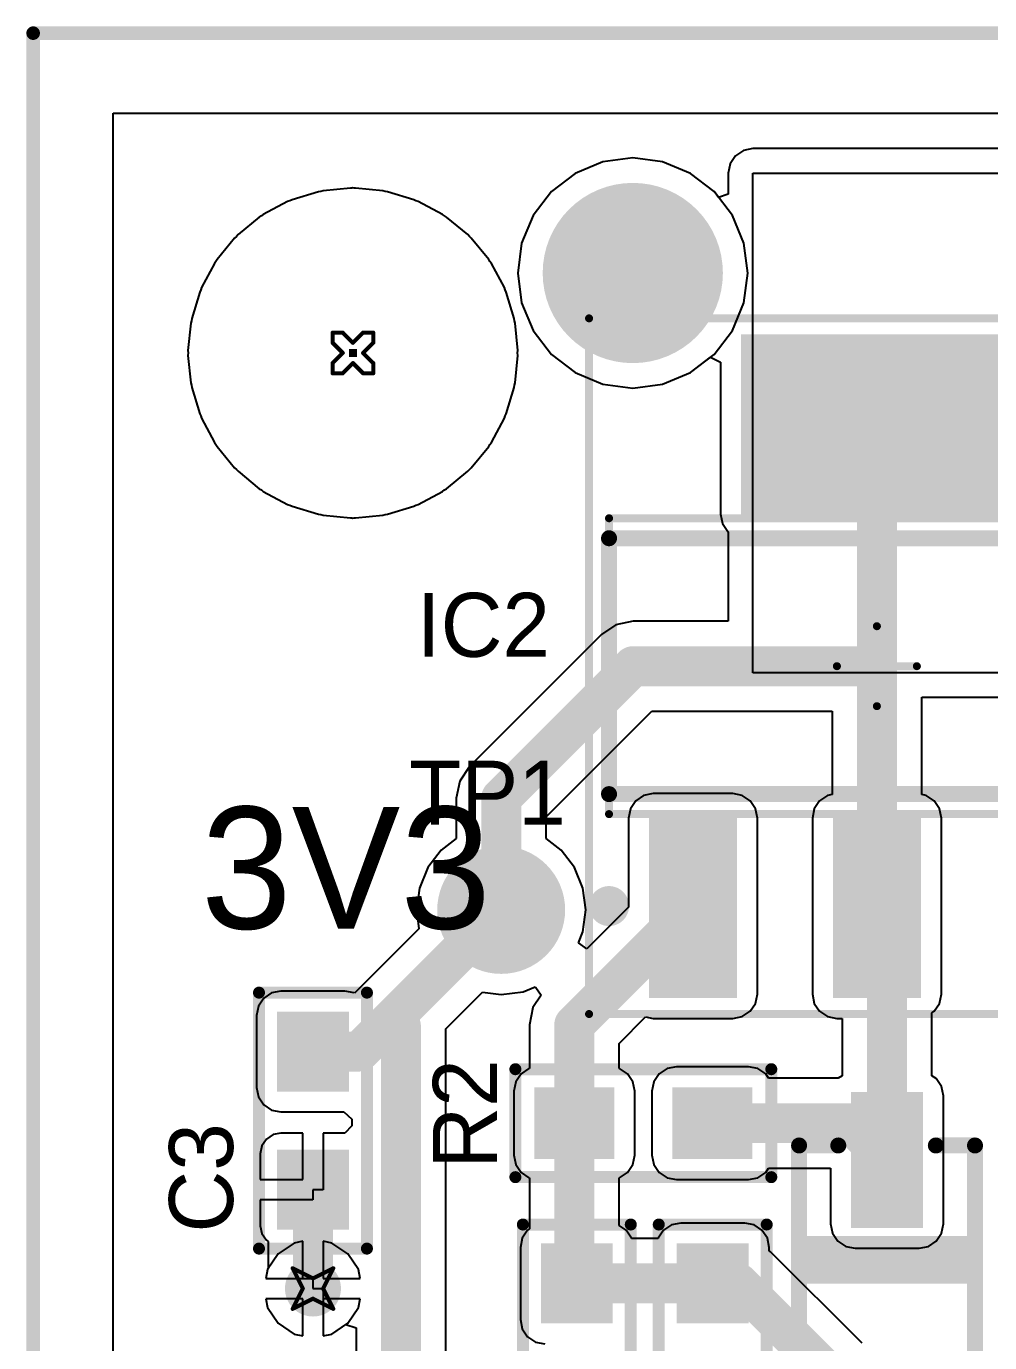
# Model space of a CAD drawing. Header units: millimetres. Extents: x 21 to 336, y 20 to 129.
# Drawn here: x 24.92 to 36.96, y 66.62 to 83.09 of the extents above; entities that cross this region are included whole.
import ezdxf

# ---------------------------------------------------------------- set-up
doc = ezdxf.new("R2010")
doc.units = ezdxf.units.MM
for name, color, linetype in [('BottomLayer', 5, 'Continuous'), ('BottomSolder', 6, 'Continuous'), ('DrillDrawing', 1, 'Continuous'), ('KeepOutLayer', 6, 'Continuous'), ('Mechanical13', 56, 'Continuous'), ('Mechanical15', 56, 'Continuous'), ('MultiLayer', 9, 'Continuous'), ('TopLayer', 1, 'Continuous'), ('TopOverlay', 2, 'Continuous'), ('TopPaste', 8, 'Continuous'), ('TopSolder', 216, 'Continuous')]:
    doc.layers.add(name, color=color, linetype=linetype)

# ---------------------------------------------------------------- blocks, each defined once
blk = doc.blocks.new('SMD_RC0603_5')
at = {"layer": 'TopLayer'}
for points in [[(-1.314, -0.4), (-0.414, -0.4), (-1.314, 0.4), (-0.414, 0.4)], [(0.414, -0.4), (1.314, -0.4), (0.414, 0.4), (1.314, 0.4)]]:
    blk.add_solid(points, dxfattribs=at)
at = {"layer": 'TopOverlay', "const_width": 0.15}
for points in [[(-1.6, 0.675), (1.6, 0.675)], [(-1.6, 0.675), (-1.6, -0.675)], [(1.6, 0.675), (1.6, -0.675)], [(-1.6, -0.675), (1.6, -0.675)]]:
    blk.add_lwpolyline(points, dxfattribs=at)
at = {"layer": 'TopOverlay', "const_width": 0.075}
for points in [[(-1.638, 0.675, 1), (-1.563, 0.675, 1)], [(-1.638, 0.675, 1), (-1.563, 0.675, 1)], [(1.563, 0.675, 1), (1.638, 0.675, 1)], [(1.563, 0.675, 1), (1.638, 0.675, 1)], [(-1.638, -0.675, 1), (-1.563, -0.675, 1)], [(-1.638, -0.675, 1), (-1.563, -0.675, 1)], [(1.563, -0.675, 1), (1.638, -0.675, 1)], [(1.563, -0.675, 1), (1.638, -0.675, 1)]]:
    blk.add_lwpolyline(points, format="xyb", close=True, dxfattribs=at)
at = {"layer": 'TopPaste'}
for points in [[(-1.314, -0.4), (-0.414, -0.4), (-1.314, 0.4), (-0.414, 0.4)], [(0.414, -0.4), (1.314, -0.4), (0.414, 0.4), (1.314, 0.4)]]:
    blk.add_solid(points, dxfattribs=at)
at = {"layer": 'TopSolder'}
for points in [[(-1.364, -0.45), (-0.364, -0.45), (-1.364, 0.45), (-0.364, 0.45)], [(0.364, -0.45), (1.364, -0.45), (0.364, 0.45), (1.364, 0.45)]]:
    blk.add_solid(points, dxfattribs=at)
blk = doc.blocks.new('SMD_RC0603_8')
at = {"layer": 'TopLayer'}
for points in [[(-1.314, -0.4), (-0.414, -0.4), (-1.314, 0.4), (-0.414, 0.4)], [(0.414, -0.4), (1.314, -0.4), (0.414, 0.4), (1.314, 0.4)]]:
    blk.add_solid(points, dxfattribs=at)
at = {"layer": 'TopOverlay', "const_width": 0.15}
for points in [[(-1.6, 0.675), (1.6, 0.675)], [(-1.6, 0.675), (-1.6, -0.675)], [(1.6, 0.675), (1.6, -0.675)], [(-1.6, -0.675), (1.6, -0.675)]]:
    blk.add_lwpolyline(points, dxfattribs=at)
at = {"layer": 'TopOverlay', "const_width": 0.075}
for points in [[(-1.638, 0.675, 1), (-1.563, 0.675, 1)], [(-1.638, 0.675, 1), (-1.563, 0.675, 1)], [(1.563, 0.675, 1), (1.638, 0.675, 1)], [(1.563, 0.675, 1), (1.638, 0.675, 1)], [(-1.638, -0.675, 1), (-1.563, -0.675, 1)], [(-1.638, -0.675, 1), (-1.563, -0.675, 1)], [(1.563, -0.675, 1), (1.638, -0.675, 1)], [(1.563, -0.675, 1), (1.638, -0.675, 1)]]:
    blk.add_lwpolyline(points, format="xyb", close=True, dxfattribs=at)
at = {"layer": 'TopPaste'}
for points in [[(-1.314, -0.4), (-0.414, -0.4), (-1.314, 0.4), (-0.414, 0.4)], [(0.414, -0.4), (1.314, -0.4), (0.414, 0.4), (1.314, 0.4)]]:
    blk.add_solid(points, dxfattribs=at)
at = {"layer": 'TopSolder'}
for points in [[(-1.364, -0.45), (-0.364, -0.45), (-1.364, 0.45), (-0.364, 0.45)], [(0.364, -0.45), (1.364, -0.45), (0.364, 0.45), (1.364, 0.45)]]:
    blk.add_solid(points, dxfattribs=at)
blk = doc.blocks.new('SOD_123_17')
at = {"layer": 'TopLayer'}
for points in [[(-2.5, -0.4), (-0.9, -0.4), (-2.5, 0.4), (-0.9, 0.4)], [(0.9, -0.4), (2.5, -0.4), (0.9, 0.4), (2.5, 0.4)]]:
    blk.add_solid(points, dxfattribs=at)
at = {"layer": 'TopOverlay', "const_width": 0.2}
for points in [[(-1.905, 1.1), (1.88, 1.1)], [(-1.905, 1.1), (-1.905, 0.61)], [(1.88, 1.1), (1.88, 0.61)], [(-1.905, -0.61), (-1.905, -1.1)], [(1.88, -0.61), (1.88, -1.1)], [(-1.905, -1.1), (1.88, -1.1)]]:
    blk.add_lwpolyline(points, dxfattribs=at)
at = {"layer": 'TopOverlay', "const_width": 0.1}
for points in [[(-1.955, 1.1, 1), (-1.855, 1.1, 1)], [(-1.955, 1.1, 1), (-1.855, 1.1, 1)], [(1.83, 1.1, 1), (1.93, 1.1, 1)], [(1.83, 1.1, 1), (1.93, 1.1, 1)], [(-1.955, 0.61, 1), (-1.855, 0.61, 1)], [(1.83, 0.61, 1), (1.93, 0.61, 1)], [(-1.955, -0.61, 1), (-1.855, -0.61, 1)], [(1.83, -0.61, 1), (1.93, -0.61, 1)], [(-1.955, -1.1, 1), (-1.855, -1.1, 1)], [(-1.955, -1.1, 1), (-1.855, -1.1, 1)], [(1.83, -1.1, 1), (1.93, -1.1, 1)], [(1.83, -1.1, 1), (1.93, -1.1, 1)]]:
    blk.add_lwpolyline(points, format="xyb", close=True, dxfattribs=at)
at = {"layer": 'TopOverlay'}
blk.add_solid([(0.15, -1.1), (0.75, -1.1), (0.15, 1.1), (0.75, 1.1)], dxfattribs=at)
at = {"layer": 'TopPaste'}
for points in [[(-2.5, -0.4), (-0.9, -0.4), (-2.5, 0.4), (-0.9, 0.4)], [(0.9, -0.4), (2.5, -0.4), (0.9, 0.4), (2.5, 0.4)]]:
    blk.add_solid(points, dxfattribs=at)
at = {"layer": 'TopSolder'}
for points in [[(-2.55, -0.45), (-0.85, -0.45), (-2.55, 0.45), (-0.85, 0.45)], [(0.85, -0.45), (2.55, -0.45), (0.85, 0.45), (2.55, 0.45)]]:
    blk.add_solid(points, dxfattribs=at)
blk = doc.blocks.new('SOT_223_19')
at = {"layer": 'Mechanical13', "const_width": 0.1}
for points in [[(-1.85, 3.35), (1.85, 3.35)], [(-1.85, 3.35), (-1.85, -3.35)], [(1.85, 3.35), (1.85, -3.35)], [(-1.85, -3.35), (1.85, -3.35)]]:
    blk.add_lwpolyline(points, dxfattribs=at)
at = {"layer": 'Mechanical13', "const_width": 0.05}
for points in [[(-1.875, 3.35, 1), (-1.825, 3.35, 1)], [(-1.875, 3.35, 1), (-1.825, 3.35, 1)], [(1.825, 3.35, 1), (1.875, 3.35, 1)], [(1.825, 3.35, 1), (1.875, 3.35, 1)], [(-1.875, -3.35, 1), (-1.825, -3.35, 1)], [(-1.875, -3.35, 1), (-1.825, -3.35, 1)], [(1.825, -3.35, 1), (1.875, -3.35, 1)], [(1.825, -3.35, 1), (1.875, -3.35, 1)]]:
    blk.add_lwpolyline(points, format="xyb", close=True, dxfattribs=at)
at = {"layer": 'Mechanical15', "const_width": 0.1}
for points in [[(-4.35, 3.6), (4.35, 3.6)], [(-4.35, 3.6), (-4.35, -3.6)], [(4.35, 3.6), (4.35, -3.6)], [(0, 0.5), (0, -0.5)], [(-0.5, 0), (0.5, 0)], [(-4.35, -3.6), (4.35, -3.6)]]:
    blk.add_lwpolyline(points, dxfattribs=at)
at = {"layer": 'Mechanical15', "const_width": 0.05}
for points in [[(-4.375, 3.6, 1), (-4.325, 3.6, 1)], [(-4.375, 3.6, 1), (-4.325, 3.6, 1)], [(4.325, 3.6, 1), (4.375, 3.6, 1)], [(4.325, 3.6, 1), (4.375, 3.6, 1)], [(-0.025, 0.5, 1), (0.025, 0.5, 1)], [(-0.525, 0, 1), (-0.475, 0, 1)], [(0.475, 0, 1), (0.525, 0, 1)], [(-0.025, -0.5, 1), (0.025, -0.5, 1)], [(-4.375, -3.6, 1), (-4.325, -3.6, 1)], [(-4.375, -3.6, 1), (-4.325, -3.6, 1)], [(4.325, -3.6, 1), (4.375, -3.6, 1)], [(4.325, -3.6, 1), (4.375, -3.6, 1)]]:
    blk.add_lwpolyline(points, format="xyb", close=True, dxfattribs=at)
at = {"layer": 'TopLayer'}
for points in [[(-1.9, 1.8), (-1.9, 2.8), (-4.1, 1.8), (-4.1, 2.8)], [(4.1, -1.65), (4.1, 1.65), (1.9, -1.65), (1.9, 1.65)], [(-1.9, -0.5), (-1.9, 0.5), (-4.1, -0.5), (-4.1, 0.5)], [(-1.9, -2.8), (-1.9, -1.8), (-4.1, -2.8), (-4.1, -1.8)]]:
    blk.add_solid(points, dxfattribs=at)
at = {"layer": 'TopOverlay'}
for points, const_width in [([(-2.875, 3.35, 1), (-3.125, 3.35, 1)], 0.25), ([(-3.187, 3.35, 1), (-3.063, 3.35, 1)], 0.125), ([(-2.937, 3.35, 1), (-2.812, 3.35, 1)], 0.125), ([(-1.65, 3.35, 1), (-1.55, 3.35, 1)], 0.1), ([(-1.65, 3.35, 1), (-1.55, 3.35, 1)], 0.1), ([(1.55, 3.35, 1), (1.65, 3.35, 1)], 0.1), ([(1.55, 3.35, 1), (1.65, 3.35, 1)], 0.1), ([(-1.65, -3.35, 1), (-1.55, -3.35, 1)], 0.1), ([(-1.65, -3.35, 1), (-1.55, -3.35, 1)], 0.1), ([(1.55, -3.35, 1), (1.65, -3.35, 1)], 0.1), ([(1.55, -3.35, 1), (1.65, -3.35, 1)], 0.1)]:
    blk.add_lwpolyline(points, format="xyb", close=True, dxfattribs=dict(at, const_width=const_width))
at = {"layer": 'TopOverlay', "const_width": 0.2}
for points in [[(-1.6, 3.35), (1.6, 3.35)], [(-1.6, 3.35), (-1.6, -3.35)], [(1.6, 3.35), (1.6, -3.35)], [(-1.6, -3.35), (1.6, -3.35)]]:
    blk.add_lwpolyline(points, dxfattribs=at)
at = {"layer": 'TopPaste'}
for points in [[(-1.9, 1.8), (-1.9, 2.8), (-4.1, 1.8), (-4.1, 2.8)], [(4.1, -1.65), (4.1, 1.65), (1.9, -1.65), (1.9, 1.65)], [(-1.9, -0.5), (-1.9, 0.5), (-4.1, -0.5), (-4.1, 0.5)], [(-1.9, -2.8), (-1.9, -1.8), (-4.1, -2.8), (-4.1, -1.8)]]:
    blk.add_solid(points, dxfattribs=at)
at = {"layer": 'TopSolder'}
for points in [[(-1.85, 1.75), (-1.85, 2.85), (-4.15, 1.75), (-4.15, 2.85)], [(4.15, -1.7), (4.15, 1.7), (1.85, -1.7), (1.85, 1.7)], [(-1.85, -0.55), (-1.85, 0.55), (-4.15, -0.55), (-4.15, 0.55)], [(-1.85, -2.85), (-1.85, -1.75), (-4.15, -2.85), (-4.15, -1.75)]]:
    blk.add_solid(points, dxfattribs=at)
blk = doc.blocks.new('SMD_RC0603_35')
at = {"layer": 'TopLayer'}
for points in [[(-1.314, -0.4), (-0.414, -0.4), (-1.314, 0.4), (-0.414, 0.4)], [(0.414, -0.4), (1.314, -0.4), (0.414, 0.4), (1.314, 0.4)]]:
    blk.add_solid(points, dxfattribs=at)
at = {"layer": 'TopOverlay', "const_width": 0.15}
for points in [[(-1.6, 0.675), (1.6, 0.675)], [(-1.6, -0.675), (-1.6, 0.675)], [(1.6, -0.675), (1.6, 0.675)], [(-1.6, -0.675), (1.6, -0.675)]]:
    blk.add_lwpolyline(points, dxfattribs=at)
at = {"layer": 'TopOverlay', "const_width": 0.075}
for points in [[(-1.638, 0.675, 1), (-1.563, 0.675, 1)], [(-1.638, 0.675, 1), (-1.563, 0.675, 1)], [(1.563, 0.675, 1), (1.638, 0.675, 1)], [(1.563, 0.675, 1), (1.638, 0.675, 1)], [(-1.638, -0.675, 1), (-1.563, -0.675, 1)], [(-1.638, -0.675, 1), (-1.563, -0.675, 1)], [(1.563, -0.675, 1), (1.638, -0.675, 1)], [(1.563, -0.675, 1), (1.638, -0.675, 1)]]:
    blk.add_lwpolyline(points, format="xyb", close=True, dxfattribs=at)
at = {"layer": 'TopPaste'}
for points in [[(-1.314, -0.4), (-0.414, -0.4), (-1.314, 0.4), (-0.414, 0.4)], [(0.414, -0.4), (1.314, -0.4), (0.414, 0.4), (1.314, 0.4)]]:
    blk.add_solid(points, dxfattribs=at)
at = {"layer": 'TopSolder'}
for points in [[(-1.364, -0.45), (-0.364, -0.45), (-1.364, 0.45), (-0.364, 0.45)], [(0.364, -0.45), (1.364, -0.45), (0.364, 0.45), (1.364, 0.45)]]:
    blk.add_solid(points, dxfattribs=at)
blk = doc.blocks.new('SMD_RC0603_37')
at = {"layer": 'TopLayer'}
for points in [[(-1.314, -0.4), (-0.414, -0.4), (-1.314, 0.4), (-0.414, 0.4)], [(0.414, -0.4), (1.314, -0.4), (0.414, 0.4), (1.314, 0.4)]]:
    blk.add_solid(points, dxfattribs=at)
at = {"layer": 'TopOverlay', "const_width": 0.15}
for points in [[(-1.6, 0.675), (1.6, 0.675)], [(-1.6, 0.675), (-1.6, -0.675)], [(1.6, 0.675), (1.6, -0.675)], [(-1.6, -0.675), (1.6, -0.675)]]:
    blk.add_lwpolyline(points, dxfattribs=at)
at = {"layer": 'TopOverlay', "const_width": 0.075}
for points in [[(-1.638, 0.675, 1), (-1.563, 0.675, 1)], [(-1.638, 0.675, 1), (-1.563, 0.675, 1)], [(1.563, 0.675, 1), (1.638, 0.675, 1)], [(1.563, 0.675, 1), (1.638, 0.675, 1)], [(-1.638, -0.675, 1), (-1.563, -0.675, 1)], [(-1.638, -0.675, 1), (-1.563, -0.675, 1)], [(1.563, -0.675, 1), (1.638, -0.675, 1)], [(1.563, -0.675, 1), (1.638, -0.675, 1)]]:
    blk.add_lwpolyline(points, format="xyb", close=True, dxfattribs=at)
at = {"layer": 'TopPaste'}
for points in [[(-1.314, -0.4), (-0.414, -0.4), (-1.314, 0.4), (-0.414, 0.4)], [(0.414, -0.4), (1.314, -0.4), (0.414, 0.4), (1.314, 0.4)]]:
    blk.add_solid(points, dxfattribs=at)
at = {"layer": 'TopSolder'}
for points in [[(-1.364, -0.45), (-0.364, -0.45), (-1.364, 0.45), (-0.364, 0.45)], [(0.364, -0.45), (1.364, -0.45), (0.364, 0.45), (1.364, 0.45)]]:
    blk.add_solid(points, dxfattribs=at)
blk = doc.blocks.new('TEST_PAD_1_5___51')
at = {"layer": 'TopLayer', "const_width": 0.75}
blk.add_lwpolyline([(-0.375, 0, 1), (0.375, 0, 1)], format="xyb", close=True, dxfattribs=at)
at = {"layer": 'TopPaste', "const_width": 0.75}
blk.add_lwpolyline([(-0.375, 0, 1), (0.375, 0, 1)], format="xyb", close=True, dxfattribs=at)
at = {"layer": 'TopSolder', "const_width": 0.8}
blk.add_lwpolyline([(-0.4, 0, 1), (0.4, 0, 1)], format="xyb", close=True, dxfattribs=at)

msp = doc.modelspace()

# ---------------------------------------------------------------- linework, layer by layer
at = {"layer": 'BottomLayer'}
for p, q in [((26, 26), (26, 82)), ((26, 82), (75, 82)), ((32.127, 81.39), (31.78, 81.246)), ((32.5, 81.439), (32.127, 81.39)), ((32.873, 81.39), (32.5, 81.439)), ((33.22, 81.246), (32.873, 81.39)), ((31.78, 81.246), (31.482, 81.018)), ((33.518, 81.018), (33.22, 81.246)), ((28.568, 81.017), (28.238, 80.917)), ((28.598, 81.02), (28.568, 81.017)), ((28.627, 81.029), (28.598, 81.02)), ((28.97, 81.063), (28.627, 81.029)), ((28.985, 81.061), (28.97, 81.063)), ((29, 81.064), (28.985, 81.061)), ((29.015, 81.061), (29, 81.064)), ((29.03, 81.063), (29.015, 81.061)), ((29.373, 81.029), (29.03, 81.063)), ((29.402, 81.02), (29.373, 81.029)), ((29.432, 81.017), (29.402, 81.02)), ((29.762, 80.917), (29.432, 81.017)), ((31.482, 81.018), (31.254, 80.72)), ((33.746, 80.72), (33.518, 81.018)), ((28.183, 80.894), (27.879, 80.732)), ((28.212, 80.903), (28.183, 80.894)), ((28.238, 80.917), (28.212, 80.903)), ((29.788, 80.903), (29.762, 80.917)), ((29.817, 80.894), (29.788, 80.903)), ((30.121, 80.732), (29.817, 80.894)), ((27.829, 80.699), (27.563, 80.48)), ((27.856, 80.713), (27.829, 80.699)), ((27.879, 80.732), (27.856, 80.713)), ((30.144, 80.713), (30.121, 80.732)), ((30.171, 80.699), (30.144, 80.713)), ((30.437, 80.48), (30.171, 80.699)), ((31.254, 80.72), (31.11, 80.373)), ((33.89, 80.373), (33.746, 80.72)), ((27.52, 80.437), (27.301, 80.171)), ((27.543, 80.457), (27.52, 80.437)), ((27.563, 80.48), (27.543, 80.457)), ((30.457, 80.457), (30.437, 80.48)), ((30.48, 80.437), (30.457, 80.457)), ((30.699, 80.171), (30.48, 80.437)), ((31.11, 80.373), (31.061, 80)), ((33.939, 80), (33.89, 80.373)), ((27.301, 80.171), (27.287, 80.144)), ((30.713, 80.144), (30.699, 80.171)), ((27.268, 80.121), (27.106, 79.817)), ((27.287, 80.144), (27.268, 80.121)), ((30.732, 80.121), (30.713, 80.144)), ((30.894, 79.817), (30.732, 80.121)), ((31.061, 80), (31.11, 79.627)), ((33.89, 79.627), (33.939, 80)), ((27.083, 79.762), (26.983, 79.432)), ((27.097, 79.788), (27.083, 79.762)), ((27.106, 79.817), (27.097, 79.788)), ((30.903, 79.788), (30.894, 79.817)), ((30.917, 79.762), (30.903, 79.788)), ((31.017, 79.432), (30.917, 79.762)), ((31.11, 79.627), (31.254, 79.28)), ((33.746, 79.28), (33.89, 79.627)), ((26.971, 79.373), (26.937, 79.03)), ((26.98, 79.402), (26.971, 79.373)), ((26.983, 79.432), (26.98, 79.402)), ((31.02, 79.402), (31.017, 79.432)), ((31.029, 79.373), (31.02, 79.402)), ((31.063, 79.03), (31.029, 79.373)), ((31.254, 79.28), (31.482, 78.982)), ((33.518, 78.982), (33.746, 79.28)), ((26.937, 79.03), (26.94, 79)), ((31.06, 79), (31.063, 79.03)), ((26.94, 79), (26.937, 78.97)), ((26.937, 78.97), (26.971, 78.627)), ((31.029, 78.627), (31.063, 78.97)), ((31.063, 78.97), (31.06, 79)), ((31.482, 78.982), (31.78, 78.754)), ((33.22, 78.754), (33.518, 78.982)), ((31.78, 78.754), (32.127, 78.61)), ((32.873, 78.61), (33.22, 78.754)), ((26.971, 78.627), (26.98, 78.598)), ((26.98, 78.598), (26.983, 78.568)), ((26.983, 78.568), (27.083, 78.238)), ((30.917, 78.238), (31.017, 78.568)), ((31.017, 78.568), (31.02, 78.598)), ((31.02, 78.598), (31.029, 78.627)), ((32.127, 78.61), (32.5, 78.561)), ((32.5, 78.561), (32.873, 78.61)), ((27.083, 78.238), (27.097, 78.212)), ((27.097, 78.212), (27.106, 78.183)), ((30.894, 78.183), (30.903, 78.212)), ((30.903, 78.212), (30.917, 78.238)), ((27.106, 78.183), (27.268, 77.879)), ((30.732, 77.879), (30.894, 78.183)), ((27.268, 77.879), (27.287, 77.856)), ((30.713, 77.856), (30.732, 77.879)), ((27.287, 77.856), (27.301, 77.829)), ((27.301, 77.829), (27.52, 77.563)), ((30.48, 77.563), (30.699, 77.829)), ((30.699, 77.829), (30.713, 77.856)), ((27.52, 77.563), (27.543, 77.543)), ((27.543, 77.543), (27.563, 77.52)), ((30.437, 77.52), (30.457, 77.543)), ((30.457, 77.543), (30.48, 77.563)), ((27.563, 77.52), (27.829, 77.301)), ((30.171, 77.301), (30.437, 77.52)), ((27.829, 77.301), (27.856, 77.287)), ((27.856, 77.287), (27.879, 77.268)), ((27.879, 77.268), (28.183, 77.106)), ((29.817, 77.106), (30.121, 77.268)), ((30.121, 77.268), (30.144, 77.287)), ((30.144, 77.287), (30.171, 77.301)), ((28.183, 77.106), (28.212, 77.097)), ((28.212, 77.097), (28.238, 77.083)), ((28.238, 77.083), (28.568, 76.983)), ((29.432, 76.983), (29.762, 77.083)), ((29.762, 77.083), (29.788, 77.097)), ((29.788, 77.097), (29.817, 77.106)), ((28.568, 76.983), (28.598, 76.98)), ((28.598, 76.98), (28.627, 76.971)), ((28.627, 76.971), (28.97, 76.937)), ((28.97, 76.937), (28.985, 76.939)), ((28.985, 76.939), (29, 76.936)), ((29, 76.936), (29.015, 76.939)), ((29.015, 76.939), (29.03, 76.937)), ((29.03, 76.937), (29.373, 76.971)), ((29.373, 76.971), (29.402, 76.98)), ((29.402, 76.98), (29.432, 76.983)), ((28.264, 67.869), (28.065, 67.735)), ((28.373, 67.891), (28.264, 67.869)), ((28.373, 67.427), (28.373, 67.891)), ((28.736, 67.869), (28.627, 67.891)), ((28.627, 67.891), (28.627, 67.427)), ((28.935, 67.735), (28.736, 67.869)), ((28.065, 67.735), (27.931, 67.536)), ((29.069, 67.536), (28.935, 67.735)), ((27.931, 67.536), (27.909, 67.427)), ((29.091, 67.427), (29.069, 67.536)), ((27.909, 67.427), (28.373, 67.427)), ((28.627, 67.427), (29.091, 67.427)), ((28.373, 67.173), (27.909, 67.173)), ((27.909, 67.173), (27.931, 67.064)), ((28.373, 66.709), (28.373, 67.173)), ((29.091, 67.173), (28.627, 67.173)), ((28.627, 67.173), (28.627, 66.709)), ((29.069, 67.064), (29.091, 67.173)), ((27.931, 67.064), (28.065, 66.865)), ((28.935, 66.865), (29.069, 67.064)), ((28.065, 66.865), (28.264, 66.731)), ((28.736, 66.731), (28.935, 66.865)), ((28.264, 66.731), (28.373, 66.709)), ((28.627, 66.709), (28.736, 66.731))]:
    msp.add_line(p, q, dxfattribs=at)
at = {"layer": 'BottomLayer', "const_width": 0.35}
msp.add_lwpolyline([(28.325, 67.3, 1), (28.675, 67.3, 1)], format="xyb", close=True, dxfattribs=at)
at = {"layer": 'BottomSolder'}
msp.add_solid([(28.95, 78.95), (29.05, 78.95), (28.95, 79.05), (29.05, 79.05)], dxfattribs=at)
at = {"layer": 'DrillDrawing', "const_width": 0.0508}
for points in [[(28.746, 79.127), (28.746, 79.254)], [(28.746, 79.254), (28.873, 79.254)], [(28.873, 79.254), (29, 79.127)], [(29, 79.127), (29.127, 79.254)], [(29.127, 79.254), (29.254, 79.254)], [(29.254, 79.127), (29.254, 79.254)], [(28.746, 79.127), (28.873, 79)], [(28.746, 78.873), (28.873, 79)], [(29.127, 79), (29.254, 79.127)], [(29.127, 79), (29.254, 78.873)], [(28.746, 78.746), (28.746, 78.873)], [(28.873, 78.746), (29, 78.873)], [(29, 78.873), (29.127, 78.746)], [(29.254, 78.746), (29.254, 78.873)], [(28.746, 78.746), (28.873, 78.746)], [(29.127, 78.746), (29.254, 78.746)], [(28.246, 67.554), (28.5, 67.427)], [(28.246, 67.554), (28.373, 67.3)], [(28.5, 67.427), (28.754, 67.554)], [(28.627, 67.3), (28.754, 67.554)], [(28.246, 67.046), (28.373, 67.3)], [(28.246, 67.046), (28.5, 67.173)], [(28.5, 67.173), (28.754, 67.046)], [(28.627, 67.3), (28.754, 67.046)]]:
    msp.add_lwpolyline(points, dxfattribs=at)
at = {"layer": 'DrillDrawing', "const_width": 0.0254}
for points in [[(28.733, 79.254, 1), (28.759, 79.254, 1)], [(28.733, 79.254, 1), (28.759, 79.254, 1)], [(28.86, 79.254, 1), (28.886, 79.254, 1)], [(28.86, 79.254, 1), (28.886, 79.254, 1)], [(29.114, 79.254, 1), (29.14, 79.254, 1)], [(29.114, 79.254, 1), (29.14, 79.254, 1)], [(29.241, 79.254, 1), (29.267, 79.254, 1)], [(29.241, 79.254, 1), (29.267, 79.254, 1)], [(28.733, 79.127, 1), (28.759, 79.127, 1)], [(28.733, 79.127, 1), (28.759, 79.127, 1)], [(28.86, 79, 1), (28.886, 79, 1)], [(28.86, 79, 1), (28.886, 79, 1)], [(28.987, 79.127, 1), (29.013, 79.127, 1)], [(28.987, 79.127, 1), (29.013, 79.127, 1)], [(29.114, 79, 1), (29.14, 79, 1)], [(29.114, 79, 1), (29.14, 79, 1)], [(29.241, 79.127, 1), (29.267, 79.127, 1)], [(29.241, 79.127, 1), (29.267, 79.127, 1)], [(28.733, 78.873, 1), (28.759, 78.873, 1)], [(28.733, 78.873, 1), (28.759, 78.873, 1)], [(28.987, 78.873, 1), (29.013, 78.873, 1)], [(28.987, 78.873, 1), (29.013, 78.873, 1)], [(29.241, 78.873, 1), (29.267, 78.873, 1)], [(29.241, 78.873, 1), (29.267, 78.873, 1)], [(28.733, 78.746, 1), (28.759, 78.746, 1)], [(28.733, 78.746, 1), (28.759, 78.746, 1)], [(28.86, 78.746, 1), (28.886, 78.746, 1)], [(28.86, 78.746, 1), (28.886, 78.746, 1)], [(29.114, 78.746, 1), (29.14, 78.746, 1)], [(29.114, 78.746, 1), (29.14, 78.746, 1)], [(29.241, 78.746, 1), (29.267, 78.746, 1)], [(29.241, 78.746, 1), (29.267, 78.746, 1)], [(28.233, 67.554, 1), (28.259, 67.554, 1)], [(28.233, 67.554, 1), (28.259, 67.554, 1)], [(28.741, 67.554, 1), (28.767, 67.554, 1)], [(28.741, 67.554, 1), (28.767, 67.554, 1)], [(28.487, 67.427, 1), (28.513, 67.427, 1)], [(28.487, 67.427, 1), (28.513, 67.427, 1)], [(28.36, 67.3, 1), (28.386, 67.3, 1)], [(28.36, 67.3, 1), (28.386, 67.3, 1)], [(28.487, 67.173, 1), (28.513, 67.173, 1)], [(28.487, 67.173, 1), (28.513, 67.173, 1)], [(28.614, 67.3, 1), (28.64, 67.3, 1)], [(28.614, 67.3, 1), (28.64, 67.3, 1)], [(28.233, 67.046, 1), (28.259, 67.046, 1)], [(28.233, 67.046, 1), (28.259, 67.046, 1)], [(28.741, 67.046, 1), (28.767, 67.046, 1)], [(28.741, 67.046, 1), (28.767, 67.046, 1)]]:
    msp.add_lwpolyline(points, format="xyb", close=True, dxfattribs=at)
at = {"layer": 'KeepOutLayer', "const_width": 0.17}
for points in [[(25, 83), (76, 83)], [(25, 25), (25, 83)]]:
    msp.add_lwpolyline(points, dxfattribs=at)
at = {"layer": 'KeepOutLayer'}
for points, const_width in [([(24.958, 83, 1), (25.043, 83, 1)], 0.085), ([(24.958, 83, 1), (25.043, 83, 1)], 0.085), ([(33.5, 80, 1), (31.5, 80, 1)], 0.254), ([(31.437, 80, 1), (31.564, 80, 1)], 0.127), ([(33.437, 80, 1), (33.564, 80, 1)], 0.127)]:
    msp.add_lwpolyline(points, format="xyb", close=True, dxfattribs=dict(at, const_width=const_width))
at = {"layer": 'MultiLayer', "const_width": 0.35}
msp.add_lwpolyline([(28.325, 67.3, 1), (28.675, 67.3, 1)], format="xyb", close=True, dxfattribs=at)
at = {"layer": 'TopLayer'}
for p, q in [((26, 26), (26, 82)), ((26, 82), (75, 82)), ((33.883, 81.533), (33.784, 81.466)), ((34, 81.556), (33.883, 81.533)), ((46.25, 81.556), (34, 81.556)), ((32.127, 81.39), (31.78, 81.246)), ((32.5, 81.439), (32.127, 81.39)), ((32.873, 81.39), (32.5, 81.439)), ((33.22, 81.246), (32.873, 81.39)), ((33.717, 81.367), (33.694, 81.25)), ((33.784, 81.466), (33.717, 81.367)), ((31.78, 81.246), (31.482, 81.018)), ((33.518, 81.018), (33.22, 81.246)), ((33.694, 81.25), (33.694, 80.985)), ((34, 75), (34, 81.25)), ((34, 81.25), (46.25, 81.25)), ((28.568, 81.017), (28.238, 80.917)), ((28.598, 81.02), (28.568, 81.017)), ((28.627, 81.029), (28.598, 81.02)), ((28.97, 81.063), (28.627, 81.029)), ((28.985, 81.061), (28.97, 81.063)), ((29, 81.064), (28.985, 81.061)), ((29.015, 81.061), (29, 81.064)), ((29.03, 81.063), (29.015, 81.061)), ((29.373, 81.029), (29.03, 81.063)), ((29.402, 81.02), (29.373, 81.029)), ((29.432, 81.017), (29.402, 81.02)), ((29.762, 80.917), (29.432, 81.017)), ((31.482, 81.018), (31.254, 80.72)), ((33.574, 80.945), (33.518, 81.018)), ((28.183, 80.894), (27.879, 80.732)), ((28.212, 80.903), (28.183, 80.894)), ((28.238, 80.917), (28.212, 80.903)), ((29.788, 80.903), (29.762, 80.917)), ((29.817, 80.894), (29.788, 80.903)), ((30.121, 80.732), (29.817, 80.894)), ((33.694, 80.985), (33.574, 80.945)), ((27.829, 80.699), (27.563, 80.48)), ((27.856, 80.713), (27.829, 80.699)), ((27.879, 80.732), (27.856, 80.713)), ((30.144, 80.713), (30.121, 80.732)), ((30.171, 80.699), (30.144, 80.713)), ((30.437, 80.48), (30.171, 80.699)), ((31.254, 80.72), (31.11, 80.373)), ((27.52, 80.437), (27.301, 80.171)), ((27.543, 80.457), (27.52, 80.437)), ((27.563, 80.48), (27.543, 80.457)), ((30.457, 80.457), (30.437, 80.48)), ((30.48, 80.437), (30.457, 80.457)), ((30.699, 80.171), (30.48, 80.437)), ((31.11, 80.373), (31.061, 80)), ((27.301, 80.171), (27.287, 80.144)), ((30.713, 80.144), (30.699, 80.171)), ((27.268, 80.121), (27.106, 79.817)), ((27.287, 80.144), (27.268, 80.121)), ((30.732, 80.121), (30.713, 80.144)), ((30.894, 79.817), (30.732, 80.121)), ((31.061, 80), (31.11, 79.627)), ((27.083, 79.762), (26.983, 79.432)), ((27.097, 79.788), (27.083, 79.762)), ((27.106, 79.817), (27.097, 79.788)), ((30.903, 79.788), (30.894, 79.817)), ((30.917, 79.762), (30.903, 79.788)), ((31.017, 79.432), (30.917, 79.762)), ((31.11, 79.627), (31.254, 79.28)), ((26.971, 79.373), (26.937, 79.03)), ((26.98, 79.402), (26.971, 79.373)), ((26.983, 79.432), (26.98, 79.402)), ((31.02, 79.402), (31.017, 79.432)), ((31.029, 79.373), (31.02, 79.402)), ((31.063, 79.03), (31.029, 79.373)), ((31.254, 79.28), (31.482, 78.982)), ((26.937, 79.03), (26.94, 79)), ((31.06, 79), (31.063, 79.03)), ((26.94, 79), (26.937, 78.97)), ((26.937, 78.97), (26.971, 78.627)), ((31.029, 78.627), (31.063, 78.97)), ((31.063, 78.97), (31.06, 79)), ((31.482, 78.982), (31.78, 78.754)), ((33.22, 78.754), (33.47, 78.946)), ((33.47, 78.946), (33.597, 78.885)), ((33.597, 78.885), (33.597, 76.983)), ((31.78, 78.754), (32.127, 78.61)), ((32.873, 78.61), (33.22, 78.754)), ((26.971, 78.627), (26.98, 78.598)), ((26.98, 78.598), (26.983, 78.568)), ((26.983, 78.568), (27.083, 78.238)), ((30.917, 78.238), (31.017, 78.568)), ((31.017, 78.568), (31.02, 78.598)), ((31.02, 78.598), (31.029, 78.627)), ((32.127, 78.61), (32.5, 78.561)), ((32.5, 78.561), (32.873, 78.61)), ((27.083, 78.238), (27.097, 78.212)), ((27.097, 78.212), (27.106, 78.183)), ((30.894, 78.183), (30.903, 78.212)), ((30.903, 78.212), (30.917, 78.238)), ((27.106, 78.183), (27.268, 77.879)), ((30.732, 77.879), (30.894, 78.183)), ((27.268, 77.879), (27.287, 77.856)), ((30.713, 77.856), (30.732, 77.879)), ((27.287, 77.856), (27.301, 77.829)), ((27.301, 77.829), (27.52, 77.563)), ((30.48, 77.563), (30.699, 77.829)), ((30.699, 77.829), (30.713, 77.856)), ((27.52, 77.563), (27.543, 77.543)), ((27.543, 77.543), (27.563, 77.52)), ((30.437, 77.52), (30.457, 77.543)), ((30.457, 77.543), (30.48, 77.563)), ((27.563, 77.52), (27.829, 77.301)), ((30.171, 77.301), (30.437, 77.52)), ((27.829, 77.301), (27.856, 77.287)), ((27.856, 77.287), (27.879, 77.268)), ((27.879, 77.268), (28.183, 77.106)), ((29.817, 77.106), (30.121, 77.268)), ((30.121, 77.268), (30.144, 77.287)), ((30.144, 77.287), (30.171, 77.301)), ((28.183, 77.106), (28.212, 77.097)), ((28.212, 77.097), (28.238, 77.083)), ((28.238, 77.083), (28.568, 76.983)), ((29.432, 76.983), (29.762, 77.083)), ((29.762, 77.083), (29.788, 77.097)), ((29.788, 77.097), (29.817, 77.106)), ((28.568, 76.983), (28.598, 76.98)), ((28.598, 76.98), (28.627, 76.971)), ((28.627, 76.971), (28.97, 76.937)), ((28.97, 76.937), (28.985, 76.939)), ((28.985, 76.939), (29, 76.936)), ((29, 76.936), (29.015, 76.939)), ((29.015, 76.939), (29.03, 76.937)), ((29.03, 76.937), (29.373, 76.971)), ((29.373, 76.971), (29.402, 76.98)), ((29.402, 76.98), (29.432, 76.983)), ((33.597, 76.983), (33.62, 76.866)), ((33.62, 76.866), (33.687, 76.767)), ((33.687, 76.767), (33.694, 76.762)), ((33.694, 76.762), (33.694, 75.644)), ((32.29, 75.601), (32.108, 75.48)), ((32.505, 75.644), (32.29, 75.601)), ((33.694, 75.644), (32.505, 75.644)), ((32.108, 75.48), (30.457, 73.829)), ((39, 75), (34, 75)), ((36.114, 73.477), (36.114, 74.694)), ((36.114, 74.694), (39, 74.694)), ((31.415, 73.2), (32.737, 74.522)), ((32.737, 74.522), (34.992, 74.522)), ((34.992, 74.522), (34.992, 73.477)), ((30.457, 73.829), (30.336, 73.647)), ((30.336, 73.647), (30.293, 73.432)), ((30.293, 73.432), (30.293, 72.928)), ((32.636, 73.466), (32.537, 73.399)), ((32.753, 73.489), (32.636, 73.466)), ((33.753, 73.489), (32.753, 73.489)), ((33.87, 73.466), (33.753, 73.489)), ((33.969, 73.399), (33.87, 73.466)), ((34.936, 73.466), (34.837, 73.399)), ((34.992, 73.477), (34.936, 73.466)), ((36.17, 73.466), (36.114, 73.477)), ((36.269, 73.399), (36.17, 73.466)), ((32.47, 73.3), (32.447, 73.183)), ((32.537, 73.399), (32.47, 73.3)), ((34.036, 73.3), (33.969, 73.399)), ((34.059, 73.183), (34.036, 73.3)), ((34.77, 73.3), (34.747, 73.183)), ((34.837, 73.399), (34.77, 73.3)), ((36.336, 73.3), (36.269, 73.399)), ((36.359, 73.183), (36.336, 73.3)), ((31.415, 72.928), (31.415, 73.2)), ((32.447, 73.183), (32.447, 72.07)), ((34.059, 70.983), (34.059, 73.183)), ((34.747, 73.183), (34.747, 70.983)), ((36.359, 70.983), (36.359, 73.183)), ((30.293, 72.928), (30.105, 72.784)), ((31.603, 72.784), (31.415, 72.928)), ((30.105, 72.784), (29.937, 72.565)), ((31.771, 72.565), (31.603, 72.784)), ((29.937, 72.565), (29.831, 72.309)), ((31.877, 72.309), (31.771, 72.565)), ((29.831, 72.309), (29.795, 72.035)), ((31.913, 72.035), (31.877, 72.309)), ((29.795, 72.035), (29.826, 71.8)), ((31.877, 71.761), (31.913, 72.035)), ((32.447, 72.07), (31.927, 71.55)), ((29.826, 71.8), (29.02, 70.994)), ((31.82, 71.622), (31.877, 71.761)), ((31.927, 71.55), (31.82, 71.622)), ((27.983, 70.996), (27.884, 70.93)), ((28.1, 71.019), (27.983, 70.996)), ((28.9, 71.019), (28.1, 71.019)), ((29.017, 70.996), (28.9, 71.019)), ((29.02, 70.994), (29.017, 70.996)), ((30.161, 70.549), (30.619, 71.007)), ((30.619, 71.007), (30.854, 70.976)), ((30.854, 70.976), (31.128, 71.012)), ((31.128, 71.012), (31.278, 71.074)), ((31.354, 70.968), (31.25, 70.813)), ((31.278, 71.074), (31.288, 71.065)), ((31.288, 71.065), (31.354, 70.968)), ((34.036, 70.866), (34.059, 70.983)), ((34.747, 70.983), (34.77, 70.866)), ((36.336, 70.866), (36.359, 70.983)), ((27.817, 70.831), (27.794, 70.714)), ((27.884, 70.93), (27.817, 70.831)), ((31.25, 70.813), (31.208, 70.598)), ((33.969, 70.767), (34.036, 70.866)), ((34.77, 70.866), (34.837, 70.767)), ((36.269, 70.767), (36.336, 70.866)), ((27.794, 70.714), (27.794, 69.814)), ((32.329, 70.366), (32.659, 70.696)), ((32.659, 70.696), (32.753, 70.677)), ((32.753, 70.677), (33.753, 70.677)), ((33.753, 70.677), (33.87, 70.7)), ((33.87, 70.7), (33.969, 70.767)), ((34.837, 70.767), (34.936, 70.7)), ((34.936, 70.7), (35.053, 70.677)), ((35.053, 70.677), (35.119, 70.677)), ((35.119, 70.677), (35.119, 69.962)), ((36.241, 70.748), (36.269, 70.767)), ((36.241, 69.962), (36.241, 70.748)), ((30.161, 61.067), (30.161, 70.549)), ((31.208, 70.598), (31.208, 70.052)), ((32.329, 70.052), (32.329, 70.366)), ((31.102, 69.984), (31.036, 69.885)), ((31.201, 70.051), (31.102, 69.984)), ((31.208, 70.052), (31.201, 70.051)), ((32.335, 70.051), (32.329, 70.052)), ((32.435, 69.984), (32.335, 70.051)), ((32.501, 69.885), (32.435, 69.984)), ((32.829, 69.984), (32.763, 69.885)), ((32.929, 70.051), (32.829, 69.984)), ((33.046, 70.074), (32.929, 70.051)), ((33.946, 70.074), (33.046, 70.074)), ((34.063, 70.051), (33.946, 70.074)), ((34.162, 69.984), (34.063, 70.051)), ((34.199, 69.929), (34.162, 69.984)), ((27.794, 69.814), (27.817, 69.697)), ((31.036, 69.885), (31.013, 69.768)), ((32.524, 69.768), (32.501, 69.885)), ((32.763, 69.885), (32.74, 69.768)), ((35.069, 69.929), (34.199, 69.929)), ((35.119, 69.962), (35.069, 69.929)), ((36.296, 69.925), (36.241, 69.962)), ((36.363, 69.826), (36.296, 69.925)), ((36.386, 69.709), (36.363, 69.826)), ((27.817, 69.697), (27.884, 69.597)), ((31.013, 69.768), (31.013, 68.968)), ((32.524, 68.968), (32.524, 69.768)), ((32.74, 69.768), (32.74, 68.968)), ((36.386, 68.109), (36.386, 69.709)), ((27.884, 69.597), (27.983, 69.531)), ((27.983, 69.531), (28.1, 69.508)), ((28.1, 69.508), (28.886, 69.508)), ((28.886, 69.508), (28.988, 69.417)), ((28.987, 69.334), (28.9, 69.245)), ((28.988, 69.417), (28.987, 69.334)), ((27.917, 69.17), (27.861, 69.086)), ((28.001, 69.226), (27.917, 69.17)), ((28.1, 69.245), (28.001, 69.226)), ((28.373, 69.245), (28.1, 69.245)), ((28.373, 68.663), (28.373, 69.245)), ((28.9, 69.245), (28.627, 69.245)), ((28.627, 69.245), (28.627, 68.536)), ((27.861, 69.086), (27.841, 68.986)), ((27.841, 68.986), (27.841, 68.663)), ((31.013, 68.968), (31.036, 68.851)), ((31.036, 68.851), (31.102, 68.752)), ((32.435, 68.752), (32.501, 68.851)), ((32.501, 68.851), (32.524, 68.968)), ((32.74, 68.968), (32.763, 68.851)), ((32.763, 68.851), (32.829, 68.752)), ((27.841, 68.663), (28.373, 68.663)), ((31.102, 68.752), (31.201, 68.685)), ((31.201, 68.685), (31.208, 68.684)), ((31.208, 68.684), (31.208, 68.046)), ((32.329, 68.684), (32.335, 68.685)), ((32.329, 68.088), (32.329, 68.684)), ((32.335, 68.685), (32.435, 68.752)), ((32.829, 68.752), (32.929, 68.685)), ((32.929, 68.685), (33.046, 68.662)), ((33.046, 68.662), (33.946, 68.662)), ((33.946, 68.662), (34.063, 68.685)), ((34.063, 68.685), (34.162, 68.752)), ((34.162, 68.752), (34.199, 68.807)), ((34.199, 68.807), (34.974, 68.807)), ((34.974, 68.807), (34.974, 68.109)), ((28.627, 68.536), (28.5, 68.536)), ((28.5, 68.536), (28.5, 68.409)), ((28.5, 68.409), (27.841, 68.409)), ((27.841, 68.409), (27.841, 68.086)), ((27.841, 68.086), (27.861, 67.987)), ((31.184, 68.03), (31.117, 67.931)), ((31.208, 68.046), (31.184, 68.03)), ((32.416, 68.03), (32.329, 68.088)), ((32.483, 67.931), (32.416, 68.03)), ((32.884, 68.03), (32.817, 67.931)), ((32.983, 68.096), (32.884, 68.03)), ((33.1, 68.119), (32.983, 68.096)), ((33.9, 68.119), (33.1, 68.119)), ((34.017, 68.096), (33.9, 68.119)), ((34.116, 68.03), (34.017, 68.096)), ((34.183, 67.931), (34.116, 68.03)), ((34.974, 68.109), (34.997, 67.992)), ((34.997, 67.992), (35.064, 67.893)), ((36.296, 67.893), (36.363, 67.992)), ((36.363, 67.992), (36.386, 68.109)), ((27.861, 67.987), (27.917, 67.903)), ((27.917, 67.903), (27.939, 67.888)), ((27.939, 67.888), (27.939, 67.548)), ((31.117, 67.931), (31.094, 67.814)), ((32.484, 67.924), (32.483, 67.931)), ((32.816, 67.924), (32.484, 67.924)), ((32.817, 67.931), (32.816, 67.924)), ((34.206, 67.814), (34.183, 67.931)), ((35.064, 67.893), (35.163, 67.826)), ((35.163, 67.826), (35.28, 67.803)), ((36.08, 67.803), (36.197, 67.826)), ((36.197, 67.826), (36.296, 67.893)), ((31.094, 67.814), (31.094, 66.914)), ((34.206, 67.771), (34.206, 67.814)), ((34.222, 67.76), (34.206, 67.771)), ((35.367, 66.615), (34.222, 67.76)), ((35.28, 67.803), (36.08, 67.803)), ((27.931, 67.536), (27.909, 67.427)), ((27.939, 67.548), (27.931, 67.536)), ((27.909, 67.427), (28.5, 67.427)), ((28.5, 67.427), (28.5, 67.3)), ((28.373, 67.173), (27.909, 67.173)), ((27.909, 67.173), (27.931, 67.064)), ((28.373, 66.709), (28.373, 67.173)), ((28.5, 67.3), (28.627, 67.3)), ((28.627, 67.3), (28.627, 66.709)), ((27.931, 67.064), (28.065, 66.865)), ((28.065, 66.865), (28.264, 66.731)), ((28.736, 66.731), (28.912, 66.849)), ((28.912, 66.849), (29.039, 66.809)), ((31.094, 66.914), (31.117, 66.797)), ((28.264, 66.731), (28.373, 66.709)), ((28.627, 66.709), (28.736, 66.731)), ((29.039, 66.809), (29.039, 61.067)), ((31.117, 66.797), (31.184, 66.697)), ((31.184, 66.697), (31.283, 66.631)), ((31.283, 66.631), (31.4, 66.608))]:
    msp.add_line(p, q, dxfattribs=at)
for points, const_width in [([(32.8, 80, 1), (32.2, 80, 1)], 0.6), ([(32.05, 80, 1), (32.35, 80, 1)], 0.3), ([(32.65, 80, 1), (32.95, 80, 1)], 0.3), ([(35.428, 78.083, 1), (35.678, 78.083, 1)], 0.25), ([(35.428, 78.083, 1), (35.678, 78.083, 1)], 0.25), ([(36.091, 77.42, 1), (36.341, 77.42, 1)], 0.25), ([(32.38, 75.083, 1), (32.63, 75.083, 1)], 0.25), ([(32.38, 75.083, 1), (32.63, 75.083, 1)], 0.25), ([(35.428, 75.083, 1), (35.678, 75.083, 1)], 0.25), ([(35.428, 75.083, 1), (35.678, 75.083, 1)], 0.25), ([(35.428, 75.083, 1), (35.678, 75.083, 1)], 0.25), ([(30.729, 73.432, 1), (30.979, 73.432, 1)], 0.25), ([(30.729, 73.432, 1), (30.979, 73.432, 1)], 0.25), ([(30.729, 72.035, 1), (30.979, 72.035, 1)], 0.25), ([(30.729, 72.035, 1), (30.979, 72.035, 1)], 0.25), ([(33.128, 72.083, 1), (33.378, 72.083, 1)], 0.25), ([(35.428, 72.083, 1), (35.678, 72.083, 1)], 0.25), ([(35.428, 72.083, 1), (35.678, 72.083, 1)], 0.25), ([(35.555, 71.956, 1), (35.805, 71.956, 1)], 0.25), ([(35.555, 71.956, 1), (35.805, 71.956, 1)], 0.25), ([(29.375, 70.681, 1), (29.625, 70.681, 1)], 0.25), ([(29.375, 70.681, 1), (29.625, 70.681, 1)], 0.25), ([(29.375, 70.681, 1), (29.625, 70.681, 1)], 0.25), ([(29.475, 70.581, 1), (29.725, 70.581, 1)], 0.25), ([(29.475, 70.581, 1), (29.725, 70.581, 1)], 0.25), ([(31.643, 70.598, 1), (31.893, 70.598, 1)], 0.25), ([(31.643, 70.598, 1), (31.893, 70.598, 1)], 0.25), ([(28.375, 70.264, 1), (28.625, 70.264, 1)], 0.25), ([(28.958, 70.264, 1), (29.208, 70.264, 1)], 0.25), ([(28.958, 70.264, 1), (29.208, 70.264, 1)], 0.25), ([(31.643, 69.368, 1), (31.893, 69.368, 1)], 0.25), ([(31.643, 69.368, 1), (31.893, 69.368, 1)], 0.25), ([(33.371, 69.368, 1), (33.621, 69.368, 1)], 0.25), ([(35.096, 69.368, 1), (35.346, 69.368, 1)], 0.25), ([(35.096, 69.368, 1), (35.346, 69.368, 1)], 0.25), ([(35.555, 68.909, 1), (35.805, 68.909, 1)], 0.25), ([(35.555, 68.909, 1), (35.805, 68.909, 1)], 0.25), ([(28.375, 68.536, 1), (28.625, 68.536, 1)], 0.25), ([(28.325, 67.3, 1), (28.675, 67.3, 1)], 0.35), ([(28.375, 67.3, 1), (28.625, 67.3, 1)], 0.25), ([(31.643, 67.395, 1), (31.893, 67.395, 1)], 0.25), ([(31.643, 67.395, 1), (31.893, 67.395, 1)], 0.25), ([(31.675, 67.364, 1), (31.925, 67.364, 1)], 0.25), ([(31.675, 67.364, 1), (31.925, 67.364, 1)], 0.25), ([(33.375, 67.364, 1), (33.625, 67.364, 1)], 0.25), ([(33.375, 67.364, 1), (33.625, 67.364, 1)], 0.25), ([(33.7, 67.364, 1), (33.95, 67.364, 1)], 0.25), ([(33.7, 67.364, 1), (33.95, 67.364, 1)], 0.25)]:
    msp.add_lwpolyline(points, format="xyb", close=True, dxfattribs=dict(at, const_width=const_width))
at = {"layer": 'TopLayer', "const_width": 0.5}
for points in [[(35.553, 78.083), (36.216, 77.42)], [(35.553, 75.083), (35.553, 78.083)], [(30.854, 73.432), (32.505, 75.083)], [(32.505, 75.083), (35.553, 75.083)], [(35.553, 72.083), (35.553, 75.083)], [(30.854, 72.035), (30.854, 73.432)], [(29.5, 70.681), (30.854, 72.035)], [(31.768, 70.598), (33.253, 72.083)], [(35.553, 72.083), (35.68, 71.956)], [(35.68, 68.909), (35.68, 71.956)], [(29.083, 70.264), (29.5, 70.681)], [(29.5, 70.681), (29.6, 70.581)], [(29.6, 60.364), (29.6, 70.581)], [(31.768, 69.368), (31.768, 70.598)], [(28.5, 70.264), (29.083, 70.264)], [(31.768, 67.395), (31.768, 69.368)], [(33.496, 69.368), (35.221, 69.368)], [(35.221, 69.368), (35.68, 68.909)], [(28.5, 67.3), (28.5, 68.536)], [(31.768, 67.395), (31.8, 67.364)], [(31.8, 67.364), (33.5, 67.364)], [(33.5, 67.364), (33.825, 67.364)], [(33.825, 67.364), (35.68, 65.509)]]:
    msp.add_lwpolyline(points, dxfattribs=at)
at = {"layer": 'TopSolder'}
for points, const_width in [([(33, 80, 1), (32, 80, 1)], 1.2), ([(31.7, 80, 1), (32.3, 80, 1)], 0.6), ([(32.7, 80, 1), (33.3, 80, 1)], 0.6)]:
    msp.add_lwpolyline(points, format="xyb", close=True, dxfattribs=dict(at, const_width=const_width))
msp.add_solid([(28.95, 78.95), (29.05, 78.95), (28.95, 79.05), (29.05, 79.05)], dxfattribs=at)

# ---------------------------------------------------------------- block references
for name, p, rotation in [('SOT_223_19', (35.553, 75.083), 90), ('SMD_RC0603_5', (28.5, 69.4), 90), ('SMD_RC0603_35', (32.632, 69.368), 360), ('SOD_123_17', (35.68, 67.209), 90), ('SMD_RC0603_8', (31.8, 66.5), 90), ('SMD_RC0603_37', (33.5, 66.5), 90)]:
    msp.add_blockref(name, p, dxfattribs=dict(rotation=rotation))
msp.add_blockref('TEST_PAD_1_5___51', (30.854, 72.035))

# ---------------------------------------------------------------- texts
at = {"layer": 'TopOverlay'}
for s, p in [('IC2', (29.8, 75.2)), ('TP1', (29.7, 73.1))]:
    msp.add_text(s, height=0.8, dxfattribs=at).set_placement(p)
for s, height, rotation, p in [('3V3', 1.524, 360, (27.1, 71.8)), ('R2', 0.8, 90, (30.8, 68.8)), ('C3', 0.8, 90, (27.5, 68))]:
    msp.add_text(s, height=height, rotation=rotation, dxfattribs=at).set_placement(p)

doc.saveas('drawing.dxf')
